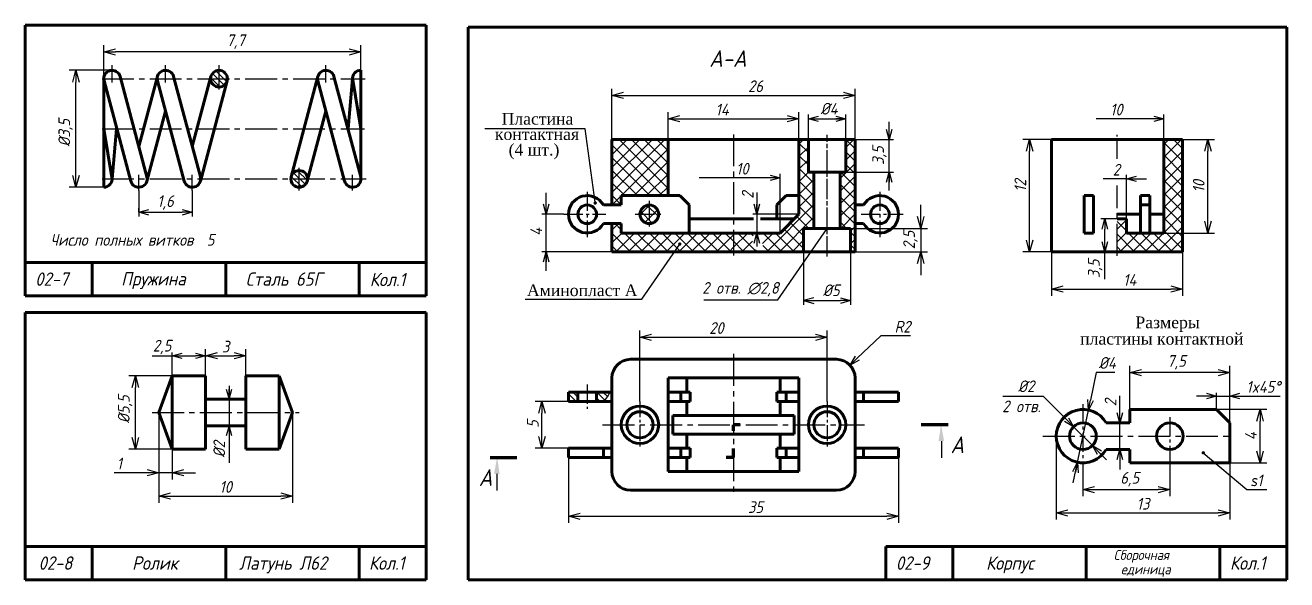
# Model space of a CAD drawing. Header units: millimetres. Extents: x -255 to 513, y 132 to 473.
# Drawn here: x 135 to 512.6, y 307 to 473 of the extents above; entities that cross this region are included whole.
import ezdxf

# ---------------------------------------------------------------- set-up
doc = ezdxf.new("R2010")
doc.units = ezdxf.units.MM
doc.header["$LTSCALE"] = 0.5
doc.linetypes.add('CENTER2', pattern=[28.575, 19.05, -3.175, 3.175, -3.175])
doc.layers.get('Defpoints').update_dxf_attribs({"color": 5})
doc.styles.get("Standard").update_dxf_attribs({"font": 'isocpeui.ttf', "width": 0.9})
doc.styles.add('стиль1', font='TIMES.TTF')
doc.dimstyles.new('Standart 1', dxfattribs={"dimtxt": 3.5, "dimasz": 3.5, "dimexe": 2, "dimexo": 0, "dimgap": 1, "dimtad": 1, "dimtoh": 1, "dimdec": 0, "dimtxsty": 'Standard', "dimblk": 'OPEN30', "dimcen": 2.5, "dimadec": 0, "dimazin": 0, "dimtfac": 1, "dimtdec": 0, "dimtmove": 0, "dimatfit": 3, "dimldrblk": 'DOTSMALL', "dimfxl": 0, "dimarcsym": 0})

# ---------------------------------------------------------------- blocks, each defined once
blk = doc.blocks.new('_Open30')
at = {"color": 0, "linetype": 'ByBlock', "lineweight": -2}
for p, q in [((-1, 0.27), (0, 0)), ((0, 0), (-1, -0.27)), ((0, 0), (-1, 0))]:
    blk.add_line(p, q, dxfattribs=at)
blk = doc.blocks.new('*D43')
at = {"color": 0, "lineweight": -2}
for p, q in [((158.5, 457), (158.5, 467)), ((232, 465), (162, 465)), ((235.5, 457), (235.5, 467))]:
    blk.add_line(p, q, dxfattribs=at)
at = {"layer": 'Defpoints', "color": 0}
for p in [(158.5, 465), (158.5, 457), (235.5, 457)]:
    blk.add_point(p, dxfattribs=at)
at = {"color": 0, "lineweight": -2, "xscale": 3.5, "yscale": 3.5, "zscale": 3.5, "rotation": 180}
blk.add_blockref('_Open30', (158.5, 465), dxfattribs=at)
at = {"color": 0, "lineweight": -2, "xscale": 3.5, "yscale": 3.5, "zscale": 3.5}
blk.add_blockref('_Open30', (235.5, 465), dxfattribs=at)
at = {"color": 0, "insert": (198, 468.1), "char_height": 3.5, "attachment_point": 5}
blk.add_mtext('7,7', dxfattribs=at)
blk = doc.blocks.new('_DotSmall')
at = {"color": 0, "linetype": 'ByBlock', "const_width": 0.5}
blk.add_lwpolyline([(-0.0625, 0, 1), (0.0625, 0, 1)], format="xyb", close=True, dxfattribs=at)
blk = doc.blocks.new('*D44')
at = {"color": 0, "lineweight": -2}
for p, q in [((161, 459.5), (148.19, 459.5)), ((150.19, 428), (150.19, 456)), ((158.5, 424.5), (148.19, 424.5))]:
    blk.add_line(p, q, dxfattribs=at)
at = {"layer": 'Defpoints', "color": 0}
for p in [(150.19, 459.5), (161, 459.5), (158.5, 424.5)]:
    blk.add_point(p, dxfattribs=at)
at = {"color": 0, "lineweight": -2, "xscale": 3.5, "yscale": 3.5, "zscale": 3.5}
for p, rotation in [((150.19, 459.5), 90), ((150.19, 424.5), 270)]:
    blk.add_blockref('_Open30', p, dxfattribs=dict(at, rotation=rotation))
at = {"color": 0, "insert": (147.09, 440.79), "char_height": 3.5, "attachment_point": 5, "rotation": 90}
blk.add_mtext('%%c3,5', dxfattribs=at)
blk = doc.blocks.new('*D46')
at = {"color": 0, "lineweight": -2}
for p, q in [((175, 357.05), (175, 330.05)), ((215, 357.05), (215, 330.05)), ((178.5, 332.05), (211.5, 332.05))]:
    blk.add_line(p, q, dxfattribs=at)
at = {"layer": 'Defpoints', "color": 0}
for p in [(175, 357.05), (215, 357.05), (215, 332.05)]:
    blk.add_point(p, dxfattribs=at)
at = {"color": 0, "lineweight": -2, "xscale": 3.5, "yscale": 3.5, "zscale": 3.5, "rotation": 180}
blk.add_blockref('_Open30', (175, 332.05), dxfattribs=at)
at = {"color": 0, "lineweight": -2, "xscale": 3.5, "yscale": 3.5, "zscale": 3.5}
blk.add_blockref('_Open30', (215, 332.05), dxfattribs=at)
at = {"color": 0, "insert": (195, 334.8), "char_height": 3.5, "attachment_point": 5}
blk.add_mtext('10', dxfattribs=at)
blk = doc.blocks.new('*D47')
at = {"color": 0, "lineweight": -2}
for p, q in [((175, 346.05), (175, 337.05)), ((179, 346.05), (179, 337.05)), ((171.5, 339.05), (161.61, 339.05)), ((179, 339.05), (175, 339.05)), ((182.5, 339.05), (186, 339.05))]:
    blk.add_line(p, q, dxfattribs=at)
at = {"layer": 'Defpoints', "color": 0}
for p in [(175, 346.05), (179, 346.05), (175, 339.05)]:
    blk.add_point(p, dxfattribs=at)
at = {"color": 0, "lineweight": -2, "xscale": 3.5, "yscale": 3.5, "zscale": 3.5}
blk.add_blockref('_Open30', (175, 339.05), dxfattribs=at)
at = {"color": 0, "lineweight": -2, "xscale": 3.5, "yscale": 3.5, "zscale": 3.5, "rotation": 180}
blk.add_blockref('_Open30', (179, 339.05), dxfattribs=at)
at = {"color": 0, "insert": (163.18, 341.8), "char_height": 3.5, "attachment_point": 5}
blk.add_mtext('1', dxfattribs=at)
blk = doc.blocks.new('*D48')
at = {"color": 0, "lineweight": -2}
for p, q in [((179, 368.05), (166, 368.05)), ((168, 349.55), (168, 364.55)), ((179, 346.05), (166, 346.05))]:
    blk.add_line(p, q, dxfattribs=at)
at = {"layer": 'Defpoints', "color": 0}
for p in [(168, 368.05), (179, 368.05), (179, 346.05)]:
    blk.add_point(p, dxfattribs=at)
at = {"color": 0, "lineweight": -2, "xscale": 3.5, "yscale": 3.5, "zscale": 3.5}
for p, rotation in [((168, 368.05), 90), ((168, 346.05), 270)]:
    blk.add_blockref('_Open30', p, dxfattribs=dict(at, rotation=rotation))
at = {"color": 0, "insert": (164.9, 358.05), "char_height": 3.5, "attachment_point": 5, "rotation": 90}
blk.add_mtext('%%c5,5', dxfattribs=at)
blk = doc.blocks.new('*D49')
at = {"color": 0, "lineweight": -2}
for p, q in [((189, 368.05), (189, 376.05)), ((192.5, 374.05), (197.5, 374.05)), ((201, 368.05), (201, 376.05))]:
    blk.add_line(p, q, dxfattribs=at)
at = {"layer": 'Defpoints', "color": 0}
for p in [(201, 374.05), (189, 368.05), (201, 368.05)]:
    blk.add_point(p, dxfattribs=at)
at = {"color": 0, "lineweight": -2, "xscale": 3.5, "yscale": 3.5, "zscale": 3.5, "rotation": 180}
blk.add_blockref('_Open30', (189, 374.05), dxfattribs=at)
at = {"color": 0, "lineweight": -2, "xscale": 3.5, "yscale": 3.5, "zscale": 3.5}
blk.add_blockref('_Open30', (201, 374.05), dxfattribs=at)
at = {"color": 0, "insert": (195, 376.8), "char_height": 3.5, "attachment_point": 5}
blk.add_mtext('3', dxfattribs=at)
blk = doc.blocks.new('*D2')
at = {"color": 0, "lineweight": -2}
for p, q in [((477.6, 344.26), (477.6, 332)), ((451.6, 340.26), (451.6, 332)), ((455.1, 334), (474.1, 334))]:
    blk.add_line(p, q, dxfattribs=at)
at = {"layer": 'Defpoints', "color": 0}
for p in [(477.6, 344.26), (451.6, 340.26), (477.6, 334)]:
    blk.add_point(p, dxfattribs=at)
at = {"color": 0, "lineweight": -2, "xscale": 3.5, "yscale": 3.5, "zscale": 3.5, "rotation": 180}
blk.add_blockref('_Open30', (451.6, 334), dxfattribs=at)
at = {"color": 0, "lineweight": -2, "xscale": 3.5, "yscale": 3.5, "zscale": 3.5}
blk.add_blockref('_Open30', (477.6, 334), dxfattribs=at)
at = {"color": 0, "insert": (465.6, 337.1), "char_height": 3.5, "attachment_point": 5}
blk.add_mtext('6,5', dxfattribs=at)
blk = doc.blocks.new('*D3')
at = {"color": 0, "lineweight": -2}
for p, q in [((491.6, 358.02), (506.6, 358.02)), ((504.6, 345.52), (504.6, 354.52)), ((495.6, 342.02), (506.6, 342.02))]:
    blk.add_line(p, q, dxfattribs=at)
at = {"layer": 'Defpoints', "color": 0}
for p in [(491.6, 358.02), (504.6, 358.02), (495.6, 342.02)]:
    blk.add_point(p, dxfattribs=at)
at = {"color": 0, "lineweight": -2, "xscale": 3.5, "yscale": 3.5, "zscale": 3.5}
for p, rotation in [((504.6, 358.02), 90), ((504.6, 342.02), 270)]:
    blk.add_blockref('_Open30', p, dxfattribs=dict(at, rotation=rotation))
at = {"color": 0, "insert": (501.85, 350), "char_height": 3.5, "attachment_point": 5, "rotation": 90}
blk.add_mtext('4', dxfattribs=at)
blk = doc.blocks.new('*D4')
at = {"color": 0, "lineweight": -2}
for p, q in [((465.6, 357.99), (465.6, 371)), ((495.6, 364), (495.6, 371)), ((492.1, 369), (469.1, 369))]:
    blk.add_line(p, q, dxfattribs=at)
at = {"layer": 'Defpoints', "color": 0}
for p in [(465.6, 369), (495.6, 364), (465.6, 357.99)]:
    blk.add_point(p, dxfattribs=at)
at = {"color": 0, "lineweight": -2, "xscale": 3.5, "yscale": 3.5, "zscale": 3.5, "rotation": 180}
blk.add_blockref('_Open30', (465.6, 369), dxfattribs=at)
at = {"color": 0, "lineweight": -2, "xscale": 3.5, "yscale": 3.5, "zscale": 3.5}
blk.add_blockref('_Open30', (495.6, 369), dxfattribs=at)
at = {"color": 0, "insert": (479.6, 372.1), "char_height": 3.5, "attachment_point": 5}
blk.add_mtext('7,5', dxfattribs=at)
blk = doc.blocks.new('*D5')
at = {"color": 0, "lineweight": -2}
for p, q in [((443.6, 350.03), (443.6, 325)), ((495.6, 341.99), (495.6, 325)), ((447.1, 327), (492.1, 327))]:
    blk.add_line(p, q, dxfattribs=at)
at = {"layer": 'Defpoints', "color": 0}
for p in [(443.6, 350.03), (495.6, 341.99), (495.6, 327)]:
    blk.add_point(p, dxfattribs=at)
at = {"color": 0, "lineweight": -2, "xscale": 3.5, "yscale": 3.5, "zscale": 3.5, "rotation": 180}
blk.add_blockref('_Open30', (443.6, 327), dxfattribs=at)
at = {"color": 0, "lineweight": -2, "xscale": 3.5, "yscale": 3.5, "zscale": 3.5}
blk.add_blockref('_Open30', (495.6, 327), dxfattribs=at)
at = {"color": 0, "insert": (469.6, 329.75), "char_height": 3.5, "attachment_point": 5}
blk.add_mtext('13', dxfattribs=at)
blk = doc.blocks.new('*D6')
at = {"color": 0, "lineweight": -2}
for p, q in [((442.2, 405.2), (442.2, 392)), ((481.4, 405.2), (481.4, 392)), ((445.7, 394), (477.9, 394))]:
    blk.add_line(p, q, dxfattribs=at)
at = {"layer": 'Defpoints', "color": 0}
for p in [(442.2, 405.2), (481.4, 405.2), (481.4, 394)]:
    blk.add_point(p, dxfattribs=at)
at = {"color": 0, "lineweight": -2, "xscale": 3.5, "yscale": 3.5, "zscale": 3.5, "rotation": 180}
blk.add_blockref('_Open30', (442.2, 394), dxfattribs=at)
at = {"color": 0, "lineweight": -2, "xscale": 3.5, "yscale": 3.5, "zscale": 3.5}
blk.add_blockref('_Open30', (481.4, 394), dxfattribs=at)
at = {"color": 0, "insert": (465.6, 396.75), "char_height": 3.5, "attachment_point": 5}
blk.add_mtext('14', dxfattribs=at)
blk = doc.blocks.new('*D7')
at = {"color": 0, "lineweight": -2}
for p, q in [((327.4, 438.8), (327.4, 447)), ((366.6, 438.8), (366.6, 447)), ((330.9, 445), (363.1, 445))]:
    blk.add_line(p, q, dxfattribs=at)
at = {"layer": 'Defpoints', "color": 0}
for p in [(366.6, 445), (327.4, 438.8), (366.6, 438.8)]:
    blk.add_point(p, dxfattribs=at)
at = {"color": 0, "lineweight": -2, "xscale": 3.5, "yscale": 3.5, "zscale": 3.5, "rotation": 180}
blk.add_blockref('_Open30', (327.4, 445), dxfattribs=at)
at = {"color": 0, "lineweight": -2, "xscale": 3.5, "yscale": 3.5, "zscale": 3.5}
blk.add_blockref('_Open30', (366.6, 445), dxfattribs=at)
at = {"color": 0, "insert": (343.6, 447.75), "char_height": 3.5, "attachment_point": 5}
blk.add_mtext('14', dxfattribs=at)
blk = doc.blocks.new('*D8')
at = {"color": 0, "lineweight": -2}
for p, q in [((442.21, 438.8), (433.6, 438.8)), ((435.6, 408.7), (435.6, 435.3)), ((442.21, 405.2), (433.6, 405.2))]:
    blk.add_line(p, q, dxfattribs=at)
at = {"layer": 'Defpoints', "color": 0}
for p in [(435.6, 438.8), (442.21, 438.8), (442.21, 405.2)]:
    blk.add_point(p, dxfattribs=at)
at = {"color": 0, "lineweight": -2, "xscale": 3.5, "yscale": 3.5, "zscale": 3.5}
for p, rotation in [((435.6, 438.8), 90), ((435.6, 405.2), 270)]:
    blk.add_blockref('_Open30', p, dxfattribs=dict(at, rotation=rotation))
at = {"color": 0, "insert": (432.85, 425), "char_height": 3.5, "attachment_point": 5, "rotation": 90}
blk.add_mtext('12', dxfattribs=at)
blk = doc.blocks.new('*D9')
at = {"color": 0, "lineweight": -2}
for p, q in [((403.05, 415.7), (403.05, 419.2)), ((382, 412.2), (405.05, 412.2)), ((403.05, 412.2), (403.05, 405.2)), ((383.4, 405.2), (405.05, 405.2)), ((403.05, 401.7), (403.05, 398.2))]:
    blk.add_line(p, q, dxfattribs=at)
at = {"layer": 'Defpoints', "color": 0}
for p in [(382, 412.2), (383.4, 405.2), (403.05, 405.2)]:
    blk.add_point(p, dxfattribs=at)
at = {"color": 0, "lineweight": -2, "xscale": 3.5, "yscale": 3.5, "zscale": 3.5}
for p, rotation in [((403.05, 412.2), 270), ((403.05, 405.2), 90)]:
    blk.add_blockref('_Open30', p, dxfattribs=dict(at, rotation=rotation))
at = {"color": 0, "insert": (399.95, 408.7), "char_height": 3.5, "attachment_point": 5, "rotation": 90}
blk.add_mtext('2,5', dxfattribs=at)
blk = doc.blocks.new('*D10')
at = {"color": 0, "lineweight": -2}
for p, q in [((319, 360.4), (319, 381.6)), ((375, 360.4), (375, 381.6)), ((322.5, 379.6), (371.5, 379.6))]:
    blk.add_line(p, q, dxfattribs=at)
at = {"layer": 'Defpoints', "color": 0}
for p in [(375, 379.6), (319, 360.4), (375, 360.4)]:
    blk.add_point(p, dxfattribs=at)
at = {"color": 0, "lineweight": -2, "xscale": 3.5, "yscale": 3.5, "zscale": 3.5, "rotation": 180}
blk.add_blockref('_Open30', (319, 379.6), dxfattribs=at)
at = {"color": 0, "lineweight": -2, "xscale": 3.5, "yscale": 3.5, "zscale": 3.5}
blk.add_blockref('_Open30', (375, 379.6), dxfattribs=at)
at = {"color": 0, "insert": (341.89, 382.35), "char_height": 3.5, "attachment_point": 5}
blk.add_mtext('20', dxfattribs=at)
blk = doc.blocks.new('*D11')
at = {"color": 0, "lineweight": -2}
for p, q in [((297.6, 360.4), (287.66, 360.4)), ((289.66, 349.9), (289.66, 356.9)), ((297.6, 346.4), (287.66, 346.4))]:
    blk.add_line(p, q, dxfattribs=at)
at = {"layer": 'Defpoints', "color": 0}
for p in [(289.66, 360.4), (297.6, 360.4), (297.6, 346.4)]:
    blk.add_point(p, dxfattribs=at)
at = {"color": 0, "lineweight": -2, "xscale": 3.5, "yscale": 3.5, "zscale": 3.5}
for p, rotation in [((289.66, 360.4), 90), ((289.66, 346.4), 270)]:
    blk.add_blockref('_Open30', p, dxfattribs=dict(at, rotation=rotation))
at = {"color": 0, "insert": (286.91, 353.63), "char_height": 3.5, "attachment_point": 5, "rotation": 90}
blk.add_mtext('5', dxfattribs=at)
blk = doc.blocks.new('*D12')
at = {"color": 0, "lineweight": -2}
for p, q in [((297.6, 343.6), (297.6, 324)), ((396.4, 343.6), (396.4, 324)), ((301.1, 326), (392.9, 326))]:
    blk.add_line(p, q, dxfattribs=at)
at = {"layer": 'Defpoints', "color": 0}
for p in [(297.6, 343.6), (396.4, 343.6), (396.4, 326)]:
    blk.add_point(p, dxfattribs=at)
at = {"color": 0, "lineweight": -2, "xscale": 3.5, "yscale": 3.5, "zscale": 3.5, "rotation": 180}
blk.add_blockref('_Open30', (297.6, 326), dxfattribs=at)
at = {"color": 0, "lineweight": -2, "xscale": 3.5, "yscale": 3.5, "zscale": 3.5}
blk.add_blockref('_Open30', (396.4, 326), dxfattribs=at)
at = {"color": 0, "insert": (353.6, 328.75), "char_height": 3.5, "attachment_point": 5}
blk.add_mtext('35', dxfattribs=at)
blk = doc.blocks.new('*D13')
at = {"color": 0, "lineweight": -2}
for p, q in [((310.6, 438.8), (310.6, 454)), ((383.4, 438.8), (383.4, 454)), ((314.1, 452), (379.9, 452))]:
    blk.add_line(p, q, dxfattribs=at)
at = {"layer": 'Defpoints', "color": 0}
for p in [(383.4, 452), (310.6, 438.8), (383.4, 438.8)]:
    blk.add_point(p, dxfattribs=at)
at = {"color": 0, "lineweight": -2, "xscale": 3.5, "yscale": 3.5, "zscale": 3.5, "rotation": 180}
blk.add_blockref('_Open30', (310.6, 452), dxfattribs=at)
at = {"color": 0, "lineweight": -2, "xscale": 3.5, "yscale": 3.5, "zscale": 3.5}
blk.add_blockref('_Open30', (383.4, 452), dxfattribs=at)
at = {"color": 0, "insert": (353.6, 454.75), "char_height": 3.5, "attachment_point": 5}
blk.add_mtext('26', dxfattribs=at)
blk = doc.blocks.new('*D14')
at = {"color": 0, "lineweight": -2}
for p, q in [((481.4, 438.8), (490.99, 438.8)), ((488.99, 414.3), (488.99, 435.3)), ((475.8, 410.8), (490.99, 410.8))]:
    blk.add_line(p, q, dxfattribs=at)
at = {"layer": 'Defpoints', "color": 0}
for p in [(481.4, 438.8), (488.99, 438.8), (475.8, 410.8)]:
    blk.add_point(p, dxfattribs=at)
at = {"color": 0, "lineweight": -2, "xscale": 3.5, "yscale": 3.5, "zscale": 3.5}
for p, rotation in [((488.99, 438.8), 90), ((488.99, 410.8), 270)]:
    blk.add_blockref('_Open30', p, dxfattribs=dict(at, rotation=rotation))
at = {"color": 0, "insert": (486.24, 424.8), "char_height": 3.5, "attachment_point": 5, "rotation": 90}
blk.add_mtext('10', dxfattribs=at)

msp = doc.modelspace()

# ---------------------------------------------------------------- hatches: boundary and pattern name
h = msp.add_hatch()
h.set_pattern_fill('ANSI31', color=256, scale=0.4, angle=90, style=0)
h.set_pattern_definition([(135, (-20, 287), (-0.8980256, -0.8980256), [])])
edge = h.paths.add_edge_path()
edge.add_arc((193, 457), 2.5, 0, 360)
edge = h.paths.add_edge_path()
edge.add_arc((217, 427), 2.5, 0, 360)
at = {"ltscale": 0.6}
h = msp.add_hatch(dxfattribs=at)
h.set_pattern_fill('ANSI37', scale=0.84, style=0)
h.set_pattern_definition([(45, (214.0025, 235.8), (-1.885854, 1.885854), []), (135, (214.0025, 235.8), (-1.885854, -1.885854), [])])
h.paths.add_polyline_path([(481.4, 438.8), (475.8, 438.8), (475.8, 410.8), (464.6, 410.8), (464.6, 415), (461.8, 415), (461.8, 405.2), (481.4, 405.2)])
h = msp.add_hatch(dxfattribs=at)
h.set_pattern_fill('ANSI31', scale=0.4, angle=90, style=0)
h.set_pattern_definition([(135, (238.6025, 287), (-0.898026, -0.898026), [])])
h.paths.add_polyline_path([(300.4, 363.2), (297.6, 363.2), (297.6, 360.4), (300.4, 360.4)])
edge = h.paths.add_edge_path()
edge.add_line((306, 360.4), (308.47, 360.4))
edge.add_spline(control_points=[(308.47, 360.4), (308.47, 360.61), (308.62, 361.37), (309.8, 362.21), (309.8, 362.98), (309.74, 363.2)], knot_values=[1.938509, 1.938509, 1.938509, 1.938509, 2.623025, 4.530732, 5.289187, 5.289187, 5.289187, 5.289187], degree=3, periodic=0)
edge.add_line((309.74, 363.2), (306, 363.2))
edge.add_line((306, 363.2), (306, 360.4))

# ---------------------------------------------------------------- linework, layer by layer
at = {"color": 7, "lineweight": 60}
for p, q in [((255, 473), (135, 473)), ((135, 473), (135, 392)), ((255, 392), (255, 473)), ((267.6, 307), (267.6, 472.4)), ((267.6, 472.4), (512.6, 472.4)), ((512.6, 472.4), (512.6, 307)), ((158.5, 424.5), (158.5, 457)), ((163.42, 457.64), (171.42, 427.64)), ((174.58, 457.64), (169, 436.7)), ((179.42, 457.64), (187.42, 427.64)), ((190.58, 457.64), (185, 436.7)), ((222.58, 457.64), (214.58, 427.64)), ((227.42, 457.64), (235.42, 427.64)), ((233, 457.04), (231.71, 442.02)), ((235.5, 459.54), (235.5, 427)), ((158.58, 456.36), (166.58, 426.36)), ((174.58, 456.36), (182.58, 426.36)), ((195.42, 456.36), (187.42, 426.36)), ((222.58, 456.36), (230.58, 426.36)), ((235.5, 442), (233.03, 456.63)), ((177, 447.3), (171.42, 426.36)), ((225, 447.3), (219.42, 426.36)), ((158.5, 442), (160.97, 427.42)), ((161, 427), (162.29, 442)), ((369.4, 438.8), (369.4, 429)), ((380.6, 429), (380.6, 438.8)), ((369.4, 429), (380.6, 429)), ((371.09, 429), (371.09, 412.2)), ((378.92, 429), (378.92, 412.2)), ((368, 412.2), (382, 412.2)), ((368, 405.2), (368, 412.2)), ((382, 405.2), (382, 412.2)), ((255, 402), (135, 402)), ((155, 402), (155, 392)), ((195, 402), (195, 392)), ((235, 402), (235, 392)), ((135, 392), (255, 392)), ((255, 387), (135, 387)), ((135, 387), (135, 307)), ((255, 307), (255, 387)), ((175, 357.05), (179, 368.05)), ((179, 368.05), (179, 346.05)), ((189, 368.05), (179, 368.05)), ((189, 368.05), (189, 346.05)), ((211, 368.05), (201, 368.05)), ((201, 368.05), (201, 346.05)), ((215, 357.05), (211, 368.05)), ((211, 368.05), (211, 346.05)), ((201, 361.05), (189, 361.05)), ((179, 346.05), (175, 357.05)), ((211, 346.05), (215, 357.05)), ((201, 353.05), (189, 353.05)), ((189, 346.05), (179, 346.05)), ((211, 346.05), (201, 346.05)), ((255, 317), (135, 317)), ((155, 317), (155, 307)), ((195, 317), (195, 307)), ((235, 317), (235, 307)), ((512.6, 317), (392.6, 317)), ((392.6, 317), (392.6, 307)), ((412.6, 317), (412.6, 307)), ((452.6, 317), (452.6, 307)), ((492.6, 317), (492.6, 307)), ((135, 307), (255, 307)), ((512.6, 307), (267.6, 307))]:
    msp.add_line(p, q, dxfattribs=at)
at = {"color": 7, "linetype": 'CENTER2'}
for p, q in [((161, 455.81), (161, 461.08)), ((177, 455.81), (177, 461.08)), ((193, 453.79), (193, 461.08)), ((225, 455.81), (225, 461.08)), ((169, 423.48), (169, 428.24)), ((185, 423.48), (185, 428.24)), ((217, 423.48), (217, 430.27)), ((233, 423.48), (233, 428.24))]:
    msp.add_line(p, q, dxfattribs=at)
at = {"linetype": 'CENTER2'}
for p, q in [((158, 457), (236.79, 457)), ((158, 442), (236.57, 442)), ((347, 440.3), (347, 404.08)), ((158, 427), (237.02, 427)), ((461.8, 404), (461.8, 425)), ((347, 374.59), (347, 332.07)), ((173, 357.05), (217, 357.05)), ((307.8, 353.4), (386.2, 353.4)), ((439.6, 350.03), (495.6, 349.99))]:
    msp.add_line(p, q, dxfattribs=at)
at = {"color": 7, "ltscale": 0.6}
for p, q in [((369.4, 438.8), (369.4, 446.25)), ((380.6, 438.8), (380.6, 446.25)), ((475.8, 438.8), (475.8, 446.25)), ((302.6, 442), (272.6, 442)), ((305.6, 420), (302.6, 442)), ((372.4, 445), (380.6, 445)), ((393.6, 423.51), (393.6, 444.05)), ((472.8, 445), (455.6, 445)), ((310.6, 438.01), (311.39, 438.8)), ((310.6, 434.24), (315.17, 438.8)), ((310.6, 430.46), (318.94, 438.8)), ((310.6, 426.69), (322.71, 438.8)), ((310.6, 422.92), (326.48, 438.8)), ((327.4, 424.14), (312.74, 438.8)), ((327.4, 427.91), (316.51, 438.8)), ((327.4, 431.68), (320.28, 438.8)), ((327.4, 435.45), (324.05, 438.8)), ((366.6, 437.43), (367.97, 438.8)), ((369.4, 438.71), (369.31, 438.8)), ((380.6, 436.35), (383.06, 438.8)), ((383.4, 436.03), (380.63, 438.8)), ((383.4, 438.8), (394.85, 438.8)), ((325.77, 422), (310.6, 437.16)), ((313.45, 422), (327.4, 435.95)), ((369.4, 434.94), (366.6, 437.74)), ((366.6, 433.66), (369.4, 436.46)), ((380.6, 432.57), (383.4, 435.37)), ((383.4, 432.26), (380.6, 435.06)), ((322, 422), (310.6, 433.39)), ((317.22, 422), (327.4, 432.18)), ((369.4, 431.17), (366.6, 433.97)), ((366.6, 429.89), (369.4, 432.69)), ((378.92, 427.12), (383.4, 431.6)), ((383.4, 428.48), (380.6, 431.28)), ((318.22, 422), (310.6, 429.62)), ((321, 422), (327.4, 428.41)), ((358, 427.29), (336.71, 427.29)), ((361, 410.8), (361, 428.54)), ((371.09, 425.71), (366.6, 430.2)), ((366.6, 426.12), (369.49, 429)), ((366.6, 422.35), (371.09, 426.83)), ((378.92, 423.35), (383.4, 427.83)), ((383.4, 424.71), (379.11, 429)), ((380.6, 429), (394.85, 429)), ((464.6, 427), (457.6, 427)), ((464.6, 414.74), (464.6, 428.25)), ((467.6, 427), (470.6, 427)), ((314.45, 422), (310.6, 425.85)), ((324.77, 422), (327.4, 424.63)), ((354, 422.97), (354, 406.75)), ((371.09, 421.94), (366.6, 426.43)), ((366.6, 418.57), (371.09, 423.06)), ((383.4, 420.94), (378.92, 425.43)), ((378.92, 419.57), (383.4, 424.06)), ((290.9, 399.46), (290.9, 422.83)), ((313.4, 419.28), (310.6, 422.08)), ((310.65, 419.2), (313.4, 421.95)), ((321.8, 419.03), (321.96, 419.2)), ((357, 405.2), (371.09, 419.29)), ((371.09, 418.17), (366.6, 422.65)), ((383.4, 417.17), (378.92, 421.65)), ((378.92, 415.8), (383.4, 420.29)), ((296.2, 416.43), (289.65, 416.43)), ((319.01, 416.24), (319.18, 416.41)), ((320.04, 416.41), (319.15, 417.3)), ((319.18, 416.41), (321.8, 419.03)), ((321.8, 414.65), (320.04, 416.41)), ((321.8, 418.42), (321.11, 419.11)), ((323.82, 416.4), (321.8, 418.42)), ((321.8, 415.26), (322.94, 416.4)), ((322.94, 416.4), (324.27, 417.73)), ((324.52, 415.71), (323.82, 416.4)), ((366.6, 416.4), (352.75, 416.4)), ((360.77, 405.2), (371.09, 415.51)), ((369.51, 412.2), (365.96, 415.76)), ((371.09, 414.4), (366.6, 418.88)), ((383.4, 413.4), (378.92, 417.88)), ((379.09, 412.2), (383.4, 416.52)), ((310.6, 411.61), (312.6, 413.6)), ((313.4, 411.73), (311.54, 413.6)), ((320.47, 413.93), (321.8, 415.26)), ((322.7, 413.75), (321.8, 414.65)), ((360.3, 390.84), (375, 412.2)), ((368, 406.17), (362.19, 411.98)), ((368, 409.94), (364.07, 413.87)), ((380.83, 412.2), (378.92, 414.11)), ((382, 411.34), (383.4, 412.74)), ((461.8, 415), (456.92, 415)), ((458.17, 396.97), (458.17, 412)), ((310.6, 407.83), (313.57, 410.8)), ((316.17, 405.2), (310.6, 410.76)), ((311.74, 405.2), (317.34, 410.8)), ((319.94, 405.2), (314.34, 410.8)), ((315.51, 405.2), (321.11, 410.8)), ((323.71, 405.2), (318.11, 410.8)), ((319.28, 405.2), (324.88, 410.8)), ((327.48, 405.2), (321.88, 410.8)), ((323.06, 405.2), (328.66, 410.8)), ((331.25, 405.2), (325.65, 410.8)), ((326.83, 405.2), (332.43, 410.8)), ((335.02, 405.2), (329.42, 410.8)), ((330.6, 405.2), (336.2, 410.8)), ((338.8, 405.2), (333.2, 410.8)), ((334.37, 405.2), (339.97, 410.8)), ((342.57, 405.2), (336.97, 410.8)), ((338.14, 405.2), (343.74, 410.8)), ((346.34, 405.2), (340.74, 410.8)), ((341.91, 405.2), (347, 410.29)), ((347, 408.31), (344.51, 410.8)), ((347, 410.29), (347.51, 410.8)), ((347, 406.52), (351.29, 410.8)), ((350.11, 405.2), (347, 408.31)), ((353.88, 405.2), (348.28, 410.8)), ((349.46, 405.2), (352.66, 408.4)), ((352.88, 409.97), (352.05, 410.8)), ((361, 410.8), (352.75, 410.8)), ((354.64, 410.38), (355.06, 410.8)), ((355.68, 407.65), (358.83, 410.8)), ((361.43, 405.2), (355.83, 410.8)), ((365.2, 405.2), (359.6, 410.8)), ((364.54, 405.2), (368, 408.66)), ((383.4, 409.63), (382, 411.03)), ((382, 407.57), (383.4, 408.97)), ((310.6, 405.2), (289.65, 405.2)), ((312.39, 405.2), (310.6, 406.99)), ((319.6, 391), (330.92, 407.49)), ((345.69, 405.2), (347, 406.52)), ((353.23, 405.2), (353.82, 405.8)), ((357.65, 405.2), (355.77, 407.08)), ((368, 405.2), (368, 389.3)), ((383.4, 405.85), (382, 407.25)), ((382, 405.2), (382, 389.3)), ((461.8, 405.2), (456.92, 405.2)), ((284.6, 391), (319.6, 391)), ((338.07, 390.84), (360.3, 390.84)), ((371, 390.55), (379, 390.55)), ((391.1, 380), (384.05, 373.31)), ((399.98, 380), (391.1, 380)), ((327.4, 367.4), (327.4, 363.2)), ((455.6, 369), (453.87, 360.75)), ((461.18, 369), (455.6, 369)), ((491.6, 358), (491.6, 363)), ((495.6, 354), (495.6, 365.25)), ((427.6, 362), (439.64, 362)), ((439.64, 362), (446.66, 354.95)), ((462.6, 357.02), (462.6, 362.02)), ((488.6, 362), (485.6, 362)), ((491.6, 362), (495.6, 362)), ((498.6, 362), (510.6, 362)), ((448.66, 335.99), (453.25, 357.82)), ((454.42, 347.15), (448.78, 352.82)), ((461.6, 354.02), (462.85, 354.02)), ((462.6, 346.02), (462.6, 354.02)), ((456.54, 345.03), (458.66, 342.9)), ((461.6, 346.02), (460.35, 346.02)), ((487.6, 345), (500.6, 334)), ((462.6, 343.02), (462.6, 340.02)), ((500.6, 334), (506.6, 334))]:
    msp.add_line(p, q, dxfattribs=at)
at = {"color": 7, "lineweight": 60, "ltscale": 0.6}
for p, q in [((383.4, 438.8), (310.6, 438.8)), ((310.6, 438.8), (310.6, 419.2)), ((327.4, 438.8), (327.4, 422)), ((366.6, 416.4), (366.6, 438.8)), ((383.4, 405.2), (383.4, 438.8)), ((442.21, 405.2), (442.21, 438.8)), ((442.21, 438.8), (481.4, 438.8)), ((475.8, 410.8), (475.8, 438.8)), ((481.4, 438.8), (481.4, 405.2)), ((308.05, 419.2), (313.4, 419.2)), ((313.4, 419.2), (313.4, 422)), ((313.4, 422), (330.91, 422)), ((333.71, 419.2), (330.91, 422)), ((333.71, 419.2), (333.71, 410.8)), ((360, 419.2), (362.8, 422)), ((360, 419.2), (360, 415)), ((366.6, 422), (362.8, 422)), ((385.95, 419.2), (383.4, 419.2)), ((452, 422), (452, 410.8)), ((454.8, 422), (452, 422)), ((454.8, 410.8), (454.8, 422)), ((468.8, 422), (471.6, 422)), ((468.8, 410.8), (468.8, 422)), ((468.8, 419.2), (471.6, 419.2)), ((471.6, 422), (471.6, 410.8)), ((366.6, 416.4), (361, 410.8)), ((468.8, 416.4), (461.8, 416.4)), ((475.8, 416.4), (471.6, 416.4)), ((313.4, 413.6), (308.05, 413.6)), ((310.6, 413.6), (310.6, 405.2)), ((313.4, 410.8), (313.4, 413.6)), ((352.99, 415), (333.71, 415)), ((365.2, 415), (355.07, 415)), ((383.4, 413.6), (385.95, 413.6)), ((464.6, 415), (461.8, 415)), ((464.6, 410.8), (464.6, 415)), ((333.71, 410.8), (313.4, 410.8)), ((333.71, 410.8), (361, 410.8)), ((454.8, 410.8), (452, 410.8)), ((464.6, 410.8), (475.8, 410.8)), ((310.6, 405.2), (383.4, 405.2)), ((481.4, 405.2), (442.2, 405.2)), ((377.8, 373), (316.2, 373)), ((310.6, 367.4), (310.6, 339.4)), ((366.6, 367.4), (327.4, 367.4)), ((327.4, 367.4), (327.4, 339.4)), ((333, 367.4), (333, 363.2)), ((361, 367.4), (361, 363.2)), ((366.6, 339.4), (366.6, 367.4)), ((383.4, 339.4), (383.4, 367.4)), ((297.6, 363.2), (310.6, 363.2)), ((297.6, 360.4), (297.6, 363.2)), ((300.4, 363.2), (300.4, 360.4)), ((306, 363.2), (306, 360.4)), ((327.4, 363.2), (334, 363.2)), ((331.2, 363.2), (331.2, 360.4)), ((334, 363.2), (334, 360.4)), ((360, 363.2), (366.6, 363.2)), ((360, 363.2), (360, 360.4)), ((362.8, 363.2), (362.8, 360.4)), ((383.4, 363.2), (396.4, 363.2)), ((385.95, 363.2), (385.95, 360.4)), ((396.4, 363.2), (396.4, 360.4)), ((310.6, 360.4), (297.6, 360.4)), ((307.05, 360.4), (307.05, 360.4)), ((327.4, 360.4), (334, 360.4)), ((333, 360.4), (333, 356.2)), ((366.6, 360.4), (360, 360.4)), ((361, 360.4), (361, 356.2)), ((396.4, 360.4), (383.4, 360.4)), ((328.8, 356.2), (365.2, 356.2)), ((328.8, 356.2), (328.8, 350.6)), ((365.2, 356.2), (365.2, 350.6)), ((465.6, 357.99), (491.6, 358)), ((465.6, 353.99), (465.6, 357.99)), ((495.6, 354), (491.6, 358)), ((458.53, 353.99), (465.6, 353.99)), ((495.6, 354), (495.6, 341.99)), ((328.8, 350.6), (365.2, 350.6)), ((333, 350.6), (333, 346.4)), ((361, 350.6), (361, 346.4)), ((310.6, 346.4), (297.6, 346.4)), ((297.6, 346.4), (297.6, 343.6)), ((307.05, 346.4), (307.05, 346.4)), ((308.05, 343.6), (308.05, 346.4)), ((327.4, 346.4), (334, 346.4)), ((331.2, 346.4), (331.2, 343.6)), ((334, 346.4), (334, 343.6)), ((366.6, 346.4), (360, 346.4)), ((360, 346.4), (360, 343.6)), ((362.8, 346.4), (362.8, 343.6)), ((396.4, 346.4), (383.4, 346.4)), ((385.95, 343.6), (385.95, 346.4)), ((396.4, 343.6), (396.4, 346.4)), ((465.6, 345.99), (458.53, 345.99)), ((465.6, 341.99), (465.6, 345.99)), ((297.6, 343.6), (310.6, 343.6)), ((327.4, 343.6), (334, 343.6)), ((333, 343.6), (333, 339.4)), ((360, 343.6), (366.6, 343.6)), ((361, 343.6), (361, 339.4)), ((383.4, 343.6), (396.4, 343.6)), ((495.6, 341.99), (465.6, 341.99)), ((327.4, 339.4), (366.6, 339.4)), ((316.2, 333.8), (377.8, 333.8))]:
    msp.add_line(p, q, dxfattribs=at)
at = {"color": 7, "linetype": 'CENTER2', "ltscale": 0.6}
for p, q in [((375, 404.16), (375, 440.2)), ((375, 403.8), (375, 440.2)), ((461.8, 433), (461.8, 440.2)), ((303.2, 423.11), (303.2, 409.59)), ((390.8, 423.11), (390.8, 409.59)), ((321.8, 420.39), (321.8, 412.39)), ((296.2, 416.43), (308.8, 416.42)), ((317.6, 416.41), (326, 416.4)), ((385.2, 416.4), (397.8, 416.4)), ((303.2, 365.41), (303.2, 358.17)), ((451.6, 359.57), (451.6, 340.26)), ((477.6, 355.69), (477.6, 344.26))]:
    msp.add_line(p, q, dxfattribs=at)
at = {"color": 7}
for p, q in [((169, 423.48), (169, 415.75)), ((185, 423.48), (185, 415.75)), ((169, 417), (169, 418.25)), ((169, 417), (182, 417)), ((173, 374.05), (186, 374.05)), ((179, 368.05), (179, 375.05)), ((189, 374.05), (189, 375.05)), ((196, 365.05), (196, 342.05)), ((409.21, 348.5), (409.21, 343.5)), ((276.16, 338.7), (276.16, 333.7))]:
    msp.add_line(p, q, dxfattribs=at)
at = {"color": 7, "linetype": 'CENTER2', "ltscale": 0.5}
for p, q in [((319, 360.4), (319, 346.4)), ((375, 360.4), (375, 346.4))]:
    msp.add_line(p, q, dxfattribs=at)
at = {"color": 7, "lineweight": 80}
for p, q in [((347, 351.58), (347, 353.4)), ((348.95, 353.4), (347, 353.4)), ((411.21, 353.4), (403.2, 353.4)), ((347, 343.6), (347, 346.3)), ((274.16, 343.6), (282.17, 343.6)), ((347, 343.6), (344.78, 343.6))]:
    msp.add_line(p, q, dxfattribs=at)
at = {"color": 7, "ltscale": 0.6, "const_width": 0.5}
for points in [[(305.35, 419.79, 1), (305.85, 419.79, 1)], [(330.67, 407.49, 1), (331.17, 407.49, 1)], [(487.35, 345, 1), (487.85, 345, 1)]]:
    msp.add_lwpolyline(points, format="xyb", close=True, dxfattribs=at)
at = {"color": 7, "lineweight": 60}
for centre in [(193, 457), (217, 427)]:
    msp.add_circle(centre, 2.5, dxfattribs=at)
at = {"color": 7, "lineweight": 60, "ltscale": 0.6}
for centre, radius in [((303.2, 416.4), 2.8), ((321.8, 416.4), 2.8), ((390.8, 416.4), 2.8), ((319, 353.4), 5.6), ((375, 353.4), 5.6), ((319, 353.4), 3.92), ((375, 353.4), 3.92), ((451.6, 349.99), 4), ((477.6, 349.99), 4)]:
    msp.add_circle(centre, radius, dxfattribs=at)
at = {"color": 7, "lineweight": 60}
for centre, start, end in [((161, 457), 14.9314, 194.9314), ((177, 457), 14.9314, 194.9314), ((177, 457), 14.9314, 194.9314), ((225, 457), 14.9314, 194.9314), ((225, 457), 14.9314, 194.9314), ((225, 457), 14.9314, 194.9314), ((235.5, 457.04), 90, 189.5675), ((158.5, 427), 270, 9.5941), ((169, 427), 194.9314, 14.9314), ((185, 427), 194.9314, 14.9314), ((185, 427), 194.9314, 14.9314), ((233, 427), 194.9314, 14.9314), ((233, 427), 194.9314, 14.9314)]:
    msp.add_arc(centre, 2.5, start, end, dxfattribs=at)
at = {"color": 7, "lineweight": 60, "ltscale": 0.6}
for centre, radius, start, end in [((303.2, 416.4), 5.6, 30, 330), ((390.8, 416.4), 5.6, 210, 150), ((316.2, 367.4), 5.6, 90, 180), ((377.8, 367.4), 5.6, 0, 90), ((451.6, 349.99), 8, 30, 330), ((316.2, 339.4), 5.6, 180, 270), ((377.8, 339.4), 5.6, 270, 0)]:
    msp.add_arc(centre, radius, start, end, dxfattribs=at)
at = {"color": 7, "ltscale": 0.6}
msp.add_open_spline([(309.74, 363.2), (309.8, 362.98), (309.8, 362.21), (308.62, 361.37), (308.47, 360.61), (308.47, 360.4)], degree=3, knots=[1.938509, 1.938509, 1.938509, 1.938509, 2.696964, 4.604671, 5.289187, 5.289187, 5.289187, 5.289187], dxfattribs=at)
at = {"color": 7}
for points in [[(408.38, 348.48), (410.04, 348.52), (409.11, 353.5)], [(276.99, 338.68), (275.33, 338.72), (276.26, 343.7)]]:
    msp.add_solid(points, dxfattribs=at)

# ---------------------------------------------------------------- block references
at = {"color": 7, "ltscale": 0.6, "yscale": 3, "zscale": 3}
for p, xscale, rotation in [((369.4, 445), 3, 180), ((393.6, 438.8), 3, 270), ((393.6, 429), 3, 90), ((464.6, 427), 3, 180), ((290.9, 416.43), 3, 270), ((354, 416.4), 3, 270), ((458.17, 415), 3, 90), ((354, 410.8), 3, 90), ((458.17, 405.2), 3, 270), ((290.9, 405.2), 3, 90), ((381.87, 371.25), 2.999999999999967, 223.4518423010202), ((495.6, 362), 3, 180), ((453.25, 357.82), 3.000000000000039, 258.1194012413803), ((448.78, 352.82), 3.00000000000002, 314.8735971706289), ((462.6, 354.02), 3, 270), ((454.42, 347.15), 3.0000000000001, 134.8735971706304), ((462.6, 346.02), 3, 90), ((449.96, 342.16), 3.000000000000039, 78.11940124138027)]:
    msp.add_blockref('_Open30', p, dxfattribs=dict(at, xscale=xscale, rotation=rotation))
for p, xscale in [((380.6, 445), 3), ((475.8, 445), 3), ((361, 427.29), 3), ((368, 390.55), -3), ((382, 390.55), 3), ((491.6, 362), 3)]:
    msp.add_blockref('_Open30', p, dxfattribs=dict(at, xscale=xscale))
at = {"color": 7, "yscale": 3, "zscale": 3}
for p, xscale, rotation in [((169, 417), 3, 180), ((179, 374.05), 3, 180), ((196, 361.05), -3, 90), ((196, 353.05), -3, 270)]:
    msp.add_blockref('_Open30', p, dxfattribs=dict(at, xscale=xscale, rotation=rotation))
at = {"color": 7, "xscale": 3, "yscale": 3, "zscale": 3}
for p in [(185, 417), (189, 374.05)]:
    msp.add_blockref('_Open30', p, dxfattribs=at)

# ---------------------------------------------------------------- texts
at = {"color": 7, "width": 0.9}
for s, height, p in [('A-A', 5, (339.74, 460.53)), ('Число полных витков  5', 3.5, (142.53, 407)), ('02-7', 4, (138, 395)), ('Пружина', 4, (163.73, 395.09)), ('Сталь 65Г', 4, (201, 395)), ('Кол.1', 4, (238.15, 394.88)), ('2 отв. ∅2,8', 3.5, (337.64, 392.63)), ('2 отв.', 3.5, (427.43, 357.17)), ('А', 5, (411.97, 344.9)), ('А', 5, (270.78, 335.1)), ('s1', 3.5, (501.6, 335)), ('02-8', 4, (139, 310)), ('Ролик', 4, (167, 310)), ('Латунь Л62', 4, (199, 310)), ('Кол.1', 4, (237.89, 310)), ('02-9', 4, (395.6, 310)), ('Корпус', 4, (422.6, 310)), ('Сборочная', 3, (460.81, 312.94)), ('Кол.1', 4, (495.6, 310)), ('единица', 3, (462.98, 308.65))]:
    msp.add_text(s, height=height, dxfattribs=at).set_placement(p)
at = {"color": 7, "ltscale": 0.6, "style": 'стиль1'}
for s, p in [('Пластина', (277.59, 443.24)), ('контактная', (275.58, 438.66)), ('(4 шт.)', (279.69, 433.98)), ('Аминопласт А', (285.17, 391.92)), ('Размеры', (467.3, 382.31)), ('пластины контактной', (450.76, 377.4))]:
    msp.add_text(s, height=3.5, dxfattribs=at).set_placement(p)
at = {"color": 7, "ltscale": 0.6, "char_height": 3.5, "attachment_point": 5}
for s, insert in [('%%c4', (375.6, 448)), ('10', (461.6, 447.75)), ('10', (349.65, 430.04)), ('2', (461.6, 429.75)), ('%%c5', (376.26, 393.65)), ('R2', (397.6, 382.75)), ('%%c4', (458.89, 371.92)), ('%%c2', (434.6, 364.92)), ('1x45%%d', (505.6, 364.75))]:
    msp.add_mtext(s, dxfattribs=dict(at, insert=insert))
at = {"color": 7, "ltscale": 0.6, "char_height": 3.5, "attachment_point": 5, "rotation": 90}
for s, insert in [('3,5', (390.68, 434)), ('2', (351.25, 422.15)), ('4', (287.97, 411.15)), ('3,5', (455.25, 400.1)), ('2', (459.85, 360.02))]:
    msp.add_mtext(s, dxfattribs=dict(at, insert=insert))
at = {"color": 7, "char_height": 3.5, "attachment_point": 5}
for s, insert in [('1,6', (177, 419.93)), ('2,5', (175.97, 376.67))]:
    msp.add_mtext(s, dxfattribs=dict(at, insert=insert))
at = {"color": 7, "insert": (193.07, 346.05), "char_height": 3.5, "attachment_point": 5, "rotation": 90}
msp.add_mtext('%%c2', dxfattribs=at)

# ---------------------------------------------------------------- dimensions: what is measured, and where the dimension line sits
at = {"color": 7}
for base, p1, p2, text, picture, middle in [((158.5, 465), (235.5, 457), (158.5, 457), '7,7', '*D43', (198, 465)), ((201, 374.05), (189, 368.05), (201, 368.05), '3', '*D49', (195, 374.05)), ((215, 332.05), (175, 357.05), (215, 357.05), '10', '*D46', (195, 332.05)), ((175, 339.05), (179, 346.05), (175, 346.05), '1', '*D47', (163.18, 339.05))]:
    dim = msp.add_linear_dim(base=base, p1=p1, p2=p2, text=text, dimstyle='Standart 1', override={"dimtxsty": 'Standard'}, dxfattribs=at)
    dim.commit()
    dim.dimension.update_dxf_attribs({"geometry": picture, "text_midpoint": middle, "dimtype": 160})
for base, p1, p2, text, picture, middle in [((150.19, 459.5), (158.5, 424.5), (161, 459.5), '%%c3,5', '*D44', (150.19, 440.79)), ((168, 368.05), (179, 346.05), (179, 368.05), '%%c5,5', '*D48', (168, 358.05))]:
    dim = msp.add_linear_dim(base=base, p1=p1, p2=p2, angle=90, text=text, dimstyle='Standart 1', override={"dimtxsty": 'Standard'}, dxfattribs=at)
    dim.commit()
    dim.dimension.update_dxf_attribs({"geometry": picture, "text_midpoint": middle, "dimtype": 160})
at = {"color": 7, "ltscale": 0.6}
for base, p1, p2, text, picture, middle in [((383.4, 452), (310.6, 438.8), (383.4, 438.8), '26', '*D13', (353.6, 452)), ((366.6, 445), (327.4, 438.8), (366.6, 438.8), '14', '*D7', (343.6, 445)), ((481.4, 394), (442.2, 405.2), (481.4, 405.2), '14', '*D6', (465.6, 394)), ((375, 379.6), (319, 360.4), (375, 360.4), '20', '*D10', (341.89, 379.6)), ((465.6, 369), (495.6, 364), (465.6, 357.99), '7,5', '*D4', (479.6, 369)), ((495.6, 327), (443.6, 350.03), (495.6, 341.99), '13', '*D5', (469.6, 327)), ((477.6, 334), (451.6, 340.26), (477.6, 344.26), '6,5', '*D2', (465.6, 334)), ((396.4, 326), (297.6, 343.6), (396.4, 343.6), '35', '*D12', (353.6, 326))]:
    dim = msp.add_linear_dim(base=base, p1=p1, p2=p2, text=text, dimstyle='Standart 1', override={"dimtxsty": 'Standard'}, dxfattribs=at)
    dim.commit()
    dim.dimension.update_dxf_attribs({"geometry": picture, "text_midpoint": middle, "dimtype": 160})
for base, p1, p2, text, picture, middle in [((435.6, 438.8), (442.21, 405.2), (442.21, 438.8), '12', '*D8', (435.6, 425)), ((488.99, 438.8), (475.8, 410.8), (481.4, 438.8), '10', '*D14', (488.99, 424.8)), ((403.05, 405.2), (382, 412.2), (383.4, 405.2), '2,5', '*D9', (403.05, 408.7)), ((289.66, 360.4), (297.6, 346.4), (297.6, 360.4), '5', '*D11', (289.66, 353.63)), ((504.6, 358.02), (495.6, 342.02), (491.6, 358.02), '4', '*D3', (504.6, 350))]:
    dim = msp.add_linear_dim(base=base, p1=p1, p2=p2, angle=90, text=text, dimstyle='Standart 1', override={"dimtxsty": 'Standard'}, dxfattribs=at)
    dim.commit()
    dim.dimension.update_dxf_attribs({"geometry": picture, "text_midpoint": middle, "dimtype": 160})

doc.saveas('drawing.dxf')
